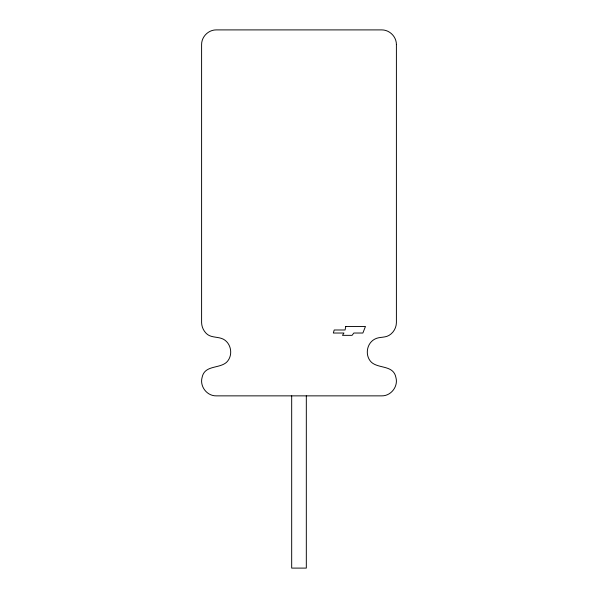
<?xml version="1.0" encoding="UTF-8"?>
<svg xmlns="http://www.w3.org/2000/svg" width="598" height="598" viewBox="0 0 598 598"><rect width="100%" height="100%" fill="white"/><g stroke="black" fill="none" stroke-linecap="round" stroke-linejoin="round"><path stroke-width="0.9" d="M306.318 395.861L306.318 568.1L291.682 568.1L291.682 395.861M396.399 44.536L396.399 322.673C396.31 327.824 393.506 332.697 389.096 335.351C384.596 338.049 378.983 336.569 374.483 339.275C366.38 343.768 364.795 355.862 371.455 362.298C378.87 368.891 393.432 364.9 395.898 377.435C398.462 386.338 391.055 396.033 381.786 395.861L216.214 395.861C206.945 396.033 199.538 386.338 202.102 377.435C204.568 364.9 219.13 368.891 226.545 362.298C233.205 355.862 231.62 343.768 223.517 339.275C217.904 336.27 210.466 338.251 205.884 333.026C203.23 330.208 201.713 326.53 201.601 322.673L201.601 44.536C201.548 36.717 208.381 29.855 216.214 29.9L381.786 29.9C389.619 29.855 396.452 36.717 396.399 44.536M345.771 326.463L345.068 329.991L334.207 329.991L333.348 333.026L343.947 333.026L342.49 335.351L352.058 335.351L353.844 333.026L362.874 333.026L365.46 326.463L345.771 326.463"/></g></svg>
